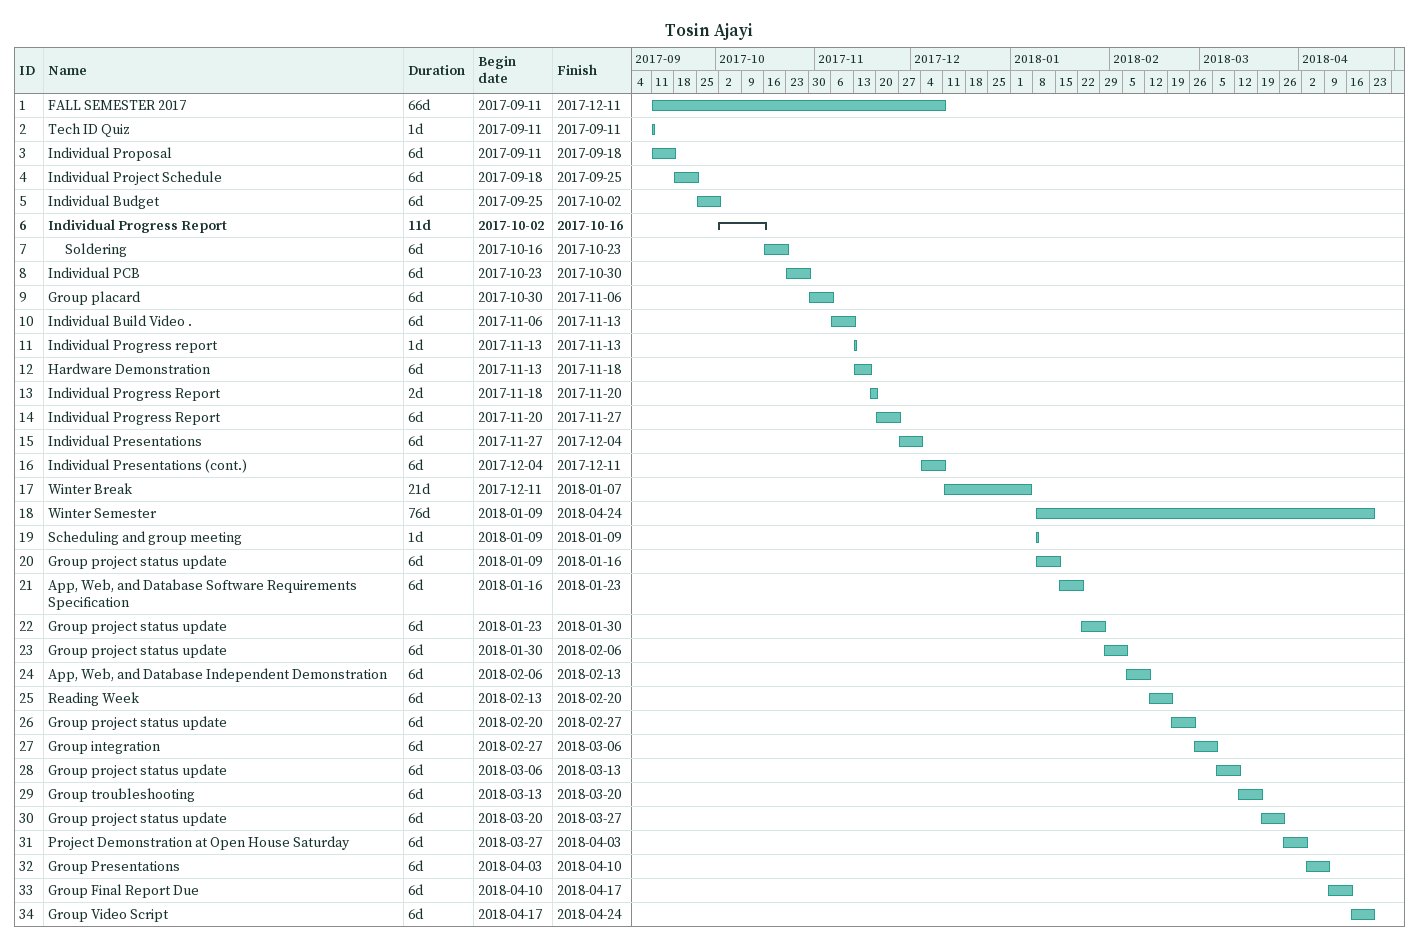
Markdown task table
Tosin Ajayi

| ID | Level | Task | Duration | Start | Finish |
|---|---|---|---|---|---|
| 1 | 1 | FALL SEMESTER 2017 | 66d | 2017-09-11 | 2017-12-11 |
| 2 | 1 | Tech ID Quiz | 1d | 2017-09-11 | 2017-09-11 |
| 3 | 1 | Individual Proposal | 6d | 2017-09-11 | 2017-09-18 |
| 4 | 1 | Individual Project Schedule | 6d | 2017-09-18 | 2017-09-25 |
| 5 | 1 | Individual Budget | 6d | 2017-09-25 | 2017-10-02 |
| 6 | 1 | **Individual Progress Report** | 11d | 2017-10-02 | 2017-10-16 |
| 7 | 2 | Soldering | 6d | 2017-10-16 | 2017-10-23 |
| 8 | 1 | Individual PCB | 6d | 2017-10-23 | 2017-10-30 |
| 9 | 1 | Group placard | 6d | 2017-10-30 | 2017-11-06 |
| 10 | 1 | Individual Build Video . | 6d | 2017-11-06 | 2017-11-13 |
| 11 | 1 | Individual Progress report | 1d | 2017-11-13 | 2017-11-13 |
| 12 | 1 | Hardware Demonstration | 6d | 2017-11-13 | 2017-11-18 |
| 13 | 1 | Individual Progress Report | 2d | 2017-11-18 | 2017-11-20 |
| 14 | 1 | Individual Progress Report | 6d | 2017-11-20 | 2017-11-27 |
| 15 | 1 | Individual Presentations | 6d | 2017-11-27 | 2017-12-04 |
| 16 | 1 | Individual Presentations (cont.) | 6d | 2017-12-04 | 2017-12-11 |
| 17 | 1 | Winter Break | 21d | 2017-12-11 | 2018-01-07 |
| 18 | 1 | Winter Semester | 76d | 2018-01-09 | 2018-04-24 |
| 19 | 1 | Scheduling and group meeting | 1d | 2018-01-09 | 2018-01-09 |
| 20 | 1 | Group project status update | 6d | 2018-01-09 | 2018-01-16 |
| 21 | 1 | App, Web, and Database Software Requirements Specification | 6d | 2018-01-16 | 2018-01-23 |
| 22 | 1 | Group project status update | 6d | 2018-01-23 | 2018-01-30 |
| 23 | 1 | Group project status update | 6d | 2018-01-30 | 2018-02-06 |
| 24 | 1 | App, Web, and Database Independent Demonstration | 6d | 2018-02-06 | 2018-02-13 |
| 25 | 1 | Reading Week | 6d | 2018-02-13 | 2018-02-20 |
| 26 | 1 | Group project status update | 6d | 2018-02-20 | 2018-02-27 |
| 27 | 1 | Group integration | 6d | 2018-02-27 | 2018-03-06 |
| 28 | 1 | Group project status update | 6d | 2018-03-06 | 2018-03-13 |
| 29 | 1 | Group troubleshooting | 6d | 2018-03-13 | 2018-03-20 |
| 30 | 1 | Group project status update | 6d | 2018-03-20 | 2018-03-27 |
| 31 | 1 | Project Demonstration at Open House Saturday | 6d | 2018-03-27 | 2018-04-03 |
| 32 | 1 | Group Presentations | 6d | 2018-04-03 | 2018-04-10 |
| 33 | 1 | Group Final Report Due | 6d | 2018-04-10 | 2018-04-17 |
| 34 | 1 | Group Video Script | 6d | 2018-04-17 | 2018-04-24 |
